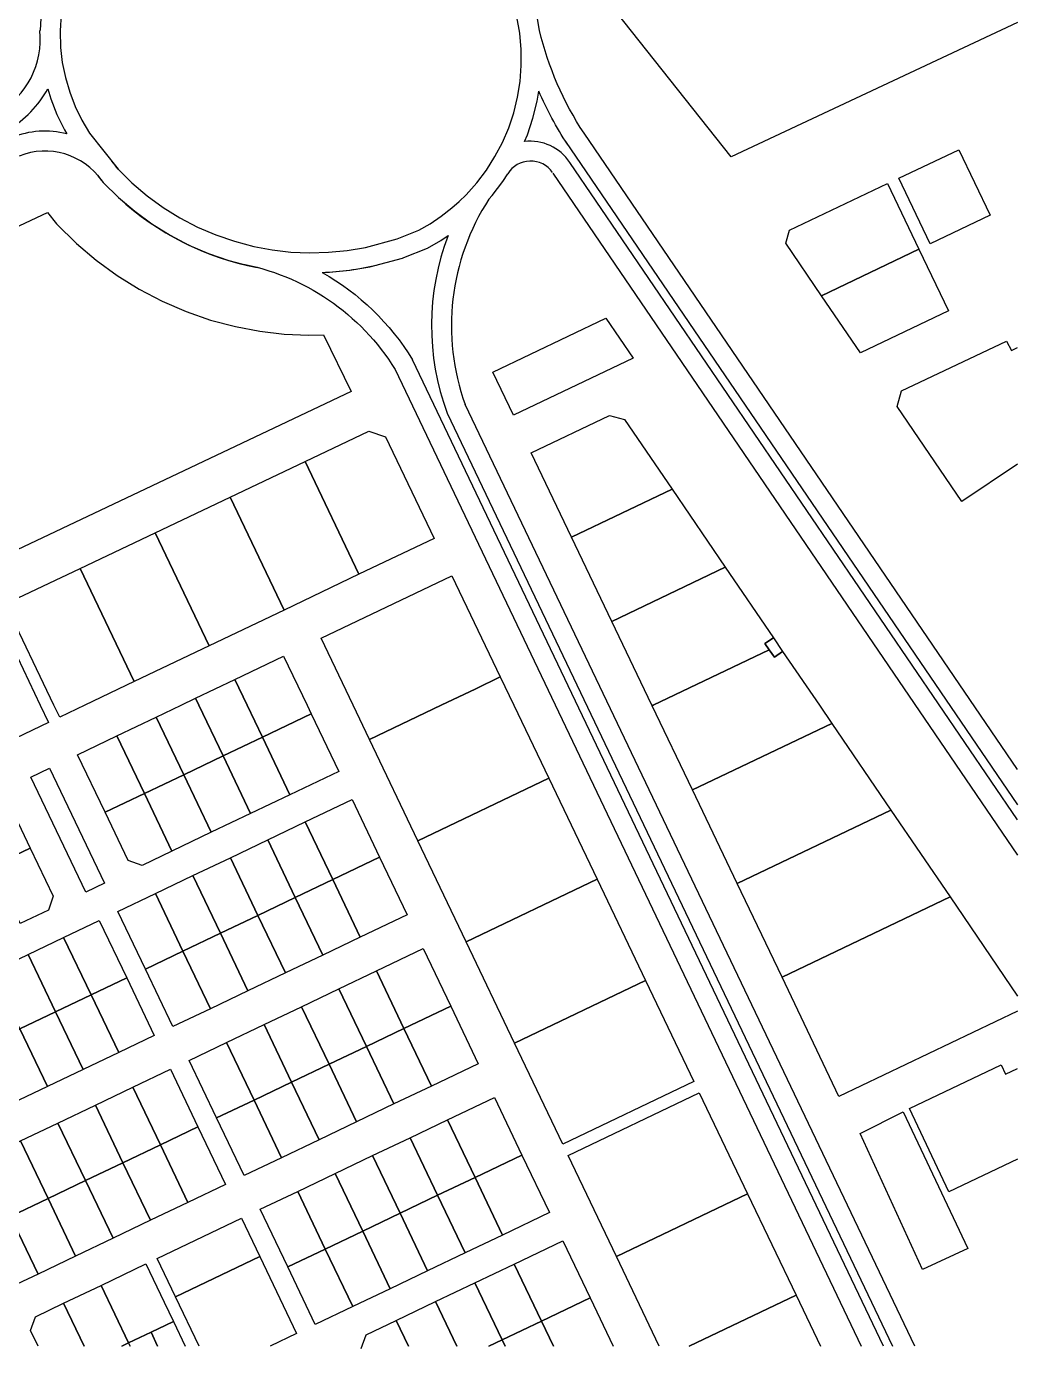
# Model space of a CAD drawing. Header units: metres. Extents: x 678805 to 1359287, y 2747329 to 5497370.
# Drawn here: x 680335 to 680813, y 2747680 to 2748317 of the extents above; entities that cross this region are included whole.
import ezdxf

# ---------------------------------------------------------------- set-up
doc = ezdxf.new("R2010")
doc.units = ezdxf.units.M
for name, color, linetype in [('00_XREF_TWQ_URBAN CONTEXT', 7, 'Continuous'), ('XREF_MON_EIT SUPPORT$0$L-Límite Acera', 9, 'Continuous'), ('XREF_MON_EIT SUPPORT$0$L-Límite Parcela', 5, 'Continuous'), ('XREF_MON_URBAN CONTEXT$0$Parcel', 7, 'Continuous'), ('XREF_MON_URBAN CONTEXT$0$XREF_MON_EIT SUPPORT', 7, 'Continuous')]:
    doc.layers.add(name, color=color, linetype=linetype)

# ---------------------------------------------------------------- blocks, each defined once
blk = doc.blocks.new('XREF_MON_EIT SUPPORT')
at = {"layer": 'XREF_MON_EIT SUPPORT$0$L-Límite Acera'}
for points in [[(680352.11, 2748322.82), (680351.62, 2748314.82), (680351.86, 2748306.81), (680352.73, 2748299.52), (680354.2, 2748292.31), (680356.28, 2748285.26), (680358.95, 2748278.4), (680362.18, 2748271.79), (680365.9, 2748265.58), (680379.58, 2748248.27), (680386.29, 2748241.64), (680393.56, 2748235.44), (680401.28, 2748229.81), (680409.39, 2748224.77), (680417.86, 2748220.34), (680426.63, 2748216.56), (680435.66, 2748213.45), (680444.91, 2748211.01), (680453.8, 2748209.35), (680462.79, 2748208.31), (680471.84, 2748207.92), (680480.89, 2748208.16), (680489.9, 2748209.04), (680498.77, 2748210.55), (680513.97, 2748214.59), (680524.48, 2748218.76), (680529.92, 2748221.91), (680535.28, 2748225.54), (680540.39, 2748229.55), (680543.89, 2748232.63), (680547.21, 2748235.88), (680552.38, 2748241.63), (680557.03, 2748247.76), (680561.16, 2748254.24), (680564.75, 2748261.05), (680567.78, 2748268.12), (680570.21, 2748275.42), (680572.04, 2748282.89), (680573.24, 2748290.49), (680573.83, 2748298.16), (680573.78, 2748305.85), (680573.08, 2748313.72), (680571.72, 2748321.5)], [(680357.08, 2748365.42), (680357.08, 2748365.42), (680352.68, 2748357.73), (680348.99, 2748349.64), (680346.06, 2748341.25), (680343.91, 2748332.63), (680342.55, 2748323.85), (680342.01, 2748314.97)], [(680582.6, 2748314.97), (680582.6, 2748314.97), (680581.1, 2748323.55), (680578.89, 2748331.97), (680575.97, 2748340.18)], [(680345.77, 2748286.97), (680347.19, 2748282.15), (680350.15, 2748274.55), (680353.74, 2748267.21), (680354.93, 2748265.22)], [(680575.42, 2748261.57), (680576.76, 2748264.71), (680579.44, 2748272.76), (680581.45, 2748280.99), (680582.23, 2748285.84)], [(680812.89, 2747959.03), (680604.06, 2748265.5)], [(680595.11, 2748261.58), (680812.89, 2747941.99)], [(680812.89, 2747934.88), (680597.2, 2748251.41)], [(680369.67, 2748245.32), (680372.41, 2748241.86), (680379.79, 2748234.56), (680387.61, 2748227.9), (680395.91, 2748221.85), (680404.63, 2748216.42), (680413.73, 2748211.67), (680423.16, 2748207.6), (680432.87, 2748204.25), (680442.8, 2748201.64), (680446.61, 2748200.92)], [(680558.27, 2748233.82), (680559.78, 2748235.51), (680564.91, 2748242.27), (680567.3, 2748246.01)], [(680589.08, 2748246.28), (680812.89, 2747917.83)], [(680748.26, 2747681.33), (680521.42, 2748156.43)], [(680513.05, 2748151.67), (680737.62, 2747681.33)], [(680538.14, 2748130.7), (680752.69, 2747681.33)], [(680763.33, 2747681.33), (680546.8, 2748134.84)]]:
    blk.add_lwpolyline(points, dxfattribs=at)
for points in [[(680604.06, 2748265.5, -0.086676), (680582.6, 2748314.97, 3.602018)], [(680596.04, 2748260.22, -0.043843), (680582.23, 2748285.84, -0.043843)], [(680379.79, 2748234.56, 0.139158), (680446.61, 2748200.85, 0.139158)], [(680477.94, 2748198.48), (680481.49, 2748198.57), (680491.17, 2748199.52), (680500.82, 2748201.16), (680516.66, 2748205.37, 0.029398), (680517.3, 2748205.59), (680528.69, 2748210.1), (680535.02, 2748213.78), (680538.57, 2748216.18)], [(680437.89, 2748202.83, -0.214127), (680513.05, 2748151.67, 5.530879)], [(680477.93, 2748198.47, 0.048244), (680504.08, 2748202.03)], [(680477.93, 2748198.47, -0.127267), (680521.42, 2748156.43)]]:
    blk.add_lwpolyline(points, format="xyb", dxfattribs=at)
for centre, radius, start, end in [((680301.72, 2748310.63), 40.4, 299.77559, 6.17061), ((680301.72, 2748310.63), 50, 299.81275, 331.76196), ((680344.38, 2748223.49), 43.04, 75.81956, 111.82157), ((680344.38, 2748223.49), 33.41, 35.15883, 111.82157), ((680577.96, 2748238.59), 23.12, 33.67964, 96.31979), ((680344.38, 2748223.49), 43.04, 35.15883, 41.47176), ((680578.27, 2748239.21), 12.91, 34.61104, 148.19322), ((680652.1, 2748172.79), 111.93, 146.96063, 199.82318), ((680651.91, 2748172.87), 121.33, 159.08604, 200.336)]:
    blk.add_arc(centre, radius, start, end, dxfattribs=at)
at = {"layer": 'XREF_MON_EIT SUPPORT$0$L-Límite Parcela'}
for p, q in [((680478.53, 2748168.48), (680491.89, 2748141.05)), ((680491.89, 2748141.05), (679764.4, 2747796.98))]:
    blk.add_line(p, q, dxfattribs=at)
for points in [[(679764.4, 2747796.98), (679702.61, 2747925.24), (680345.63, 2748227.37)], [(680345.63, 2748227.37), (680350.01, 2748221.82), (680359.49, 2748212.44), (680369.02, 2748204.33), (680379.12, 2748196.96), (680389.75, 2748190.35), (680400.83, 2748184.56), (680412.32, 2748179.61), (680424.14, 2748175.53), (680436.21, 2748172.35), (680447.89, 2748170.16), (680459.67, 2748168.81), (680471.51, 2748168.29), (680478.53, 2748168.48)]]:
    blk.add_lwpolyline(points, dxfattribs=at)
blk = doc.blocks.new('XREF_MON_URBAN CONTEXT')
at = {"layer": 'XREF_MON_URBAN CONTEXT$0$Parcel'}
for points in [[(680812.89, 2748318.93), (680675, 2748254.14), (680601.14, 2748347.42), (680812.89, 2748446.91)], [(680812.89, 2748106.18), (680786.04, 2748088.19), (680754.93, 2748133.83), (680756.97, 2748141.38), (680807.59, 2748165.41), (680809.95, 2748160.86), (680812.89, 2748162.39)], [(680812.89, 2747842.72), (680726.86, 2747801.64), (680699.42, 2747859), (680780.37, 2747897.66), (680812.89, 2747849.95)], [(680812.89, 2747771.4), (680779.84, 2747755.62), (680760.87, 2747795.72), (680804.94, 2747816.76), (680807.1, 2747812.25), (680812.89, 2747815.01)], [(680640.25, 2747681.33), (680619.65, 2747724.46), (680682.85, 2747754.65), (680706.16, 2747705.94), (680654.64, 2747681.33)], [(680418.6, 2747681.33), (680407.28, 2747705.03), (680447.88, 2747724.43), (680465.56, 2747687.43), (680452.78, 2747681.33)], [(680363.19, 2747681.33), (680353.33, 2747701.98), (680371.37, 2747710.6), (680384.63, 2747682.86), (680381.44, 2747681.33)], [(680542.72, 2747681.33), (680532.48, 2747702.78), (680551.43, 2747711.83), (680564.54, 2747684.38), (680558.15, 2747681.33)], [(680341.03, 2747681.33), (680337.44, 2747688.85), (680339.79, 2747695.52), (680353.33, 2747701.98), (680363.19, 2747681.33)], [(680519.45, 2747681.33), (680513.53, 2747693.72), (680532.48, 2747702.78), (680542.72, 2747681.33)], [(680589.27, 2747681.33), (680583.49, 2747693.43), (680606.95, 2747704.64), (680618.08, 2747681.33)], [(680654.64, 2747681.33), (680706.16, 2747705.94), (680717.93, 2747681.33)], [(680398.65, 2747681.33), (680395.46, 2747688.03), (680402.67, 2747691.48), (680406.28, 2747693.2), (680411.95, 2747681.33)], [(680496.74, 2747680.16), (680499.09, 2747686.83), (680513.53, 2747693.72), (680519.45, 2747681.33)], [(680566, 2747681.33), (680564.54, 2747684.38), (680583.49, 2747693.43), (680589.27, 2747681.33)], [(680381.44, 2747681.33), (680384.63, 2747682.86), (680385.36, 2747681.33)], [(680385.36, 2747681.33), (680384.63, 2747682.86), (680395.46, 2747688.03), (680398.65, 2747681.33)], [(680558.15, 2747681.33), (680564.54, 2747684.38), (680566, 2747681.33)]]:
    blk.add_lwpolyline(points, dxfattribs=at)
for points in [[(680799.66, 2748226.06), (680770.78, 2748212.26), (680755.7, 2748243.83), (680784.6, 2748257.58), (680799.66, 2748226.06)], [(680765.37, 2748209.68), (680718.5, 2748187.28), (680701.32, 2748212.49), (680703.01, 2748218.77), (680750.28, 2748241.25), (680765.37, 2748209.68)], [(680718.5, 2748187.28), (680765.37, 2748209.68), (680779.6, 2748179.9), (680737.31, 2748159.69), (680718.5, 2748187.28)], [(680627.67, 2748157.19), (680570, 2748129.65), (680560.06, 2748150.46), (680614.58, 2748176.4), (680627.67, 2748157.19)], [(680646.45, 2748094.13), (680598.01, 2748070.99), (680578.59, 2748111.58), (680616.3, 2748129.59), (680623.62, 2748127.62), (680646.45, 2748094.13)], [(680495.64, 2748053.1), (680469.67, 2748107.47), (680500.4, 2748122.09), (680508.41, 2748119.25), (680531.79, 2748070.37), (680495.64, 2748053.1)], [(680495.64, 2748053.1), (680459.54, 2748035.86), (680433.55, 2748090.29), (680469.67, 2748107.47), (680495.64, 2748053.1)], [(680672.09, 2748056.51), (680617.43, 2748030.4), (680598.01, 2748070.99), (680646.45, 2748094.13), (680672.09, 2748056.51)], [(680459.54, 2748035.86), (680423.45, 2748018.62), (680397.42, 2748073.11), (680433.55, 2748090.29), (680459.54, 2748035.86)], [(680423.45, 2748018.62), (680387.35, 2748001.38), (680361.3, 2748055.92), (680397.42, 2748073.11), (680423.45, 2748018.62)], [(680387.35, 2748001.38), (680363.6, 2747990.03), (680351.49, 2747984.25), (680348.72, 2747990.03), (680325.4, 2748038.85), (680361.3, 2748055.92), (680387.35, 2748001.38)], [(680563.73, 2748003.62), (680551.89, 2747997.97), (680535.29, 2747990.03), (680500.69, 2747973.51), (680492.8, 2747990.03), (680477.41, 2748022.24), (680540.42, 2748052.33), (680563.73, 2748003.62)], [(680695.26, 2748022.52), (680691.21, 2748019.72), (680693.26, 2748016.75), (680637.34, 2747990.03), (680636.85, 2747989.8), (680636.74, 2747990.03), (680617.43, 2748030.4), (680672.09, 2748056.51), (680695.26, 2748022.52)], [(680346.07, 2747981.66), (680302.76, 2747960.97), (680288.88, 2747990.03), (680276.64, 2748015.65), (680319.99, 2748036.27), (680342.07, 2747990.03), (680346.07, 2747981.66)], [(680699.73, 2748015.96), (680695.76, 2748013.13), (680693.26, 2748016.75), (680691.21, 2748019.72), (680695.26, 2748022.52), (680699.73, 2748015.96)], [(680699.73, 2748015.96), (680717.4, 2747990.03), (680723.38, 2747981.26), (680656.27, 2747949.21), (680636.85, 2747989.8), (680637.34, 2747990.03), (680693.26, 2748016.75), (680695.76, 2748013.13), (680699.73, 2748015.96)], [(680472.62, 2747985.87), (680449.16, 2747974.66), (680441.81, 2747990.03), (680435.9, 2748002.41), (680459.36, 2748013.61), (680470.63, 2747990.03), (680472.62, 2747985.87)], [(680449.16, 2747974.66), (680430.21, 2747965.61), (680418.54, 2747990.03), (680416.95, 2747993.35), (680435.9, 2748002.41), (680441.81, 2747990.03), (680449.16, 2747974.66)], [(680587.04, 2747954.91), (680523.96, 2747924.78), (680500.69, 2747973.51), (680535.29, 2747990.03), (680551.89, 2747997.97), (680563.73, 2748003.62), (680570.23, 2747990.03), (680587.04, 2747954.91)], [(680430.21, 2747965.61), (680411.26, 2747956.56), (680398, 2747984.3), (680410, 2747990.03), (680416.95, 2747993.35), (680418.54, 2747990.03), (680430.21, 2747965.61)], [(680411.26, 2747956.56), (680392.31, 2747947.51), (680379.05, 2747975.25), (680398, 2747984.3), (680411.26, 2747956.56)], [(680462.41, 2747946.91), (680449.16, 2747974.66), (680472.62, 2747985.87), (680485.87, 2747958.12), (680462.41, 2747946.91)], [(680751.87, 2747939.46), (680677.85, 2747904.1), (680656.27, 2747949.21), (680723.38, 2747981.26), (680751.87, 2747939.46)], [(680392.31, 2747947.51), (680373.36, 2747938.45), (680360.11, 2747966.2), (680379.05, 2747975.25), (680392.31, 2747947.51)], [(680462.41, 2747946.91), (680443.46, 2747937.86), (680430.21, 2747965.61), (680449.16, 2747974.66), (680462.41, 2747946.91)], [(680443.46, 2747937.86), (680424.51, 2747928.81), (680411.26, 2747956.56), (680430.21, 2747965.61), (680443.46, 2747937.86)], [(680373.08, 2747904.24), (680364.05, 2747899.93), (680337.55, 2747955.43), (680346.57, 2747959.74), (680373.08, 2747904.24)], [(680424.51, 2747928.81), (680405.56, 2747919.76), (680392.31, 2747947.51), (680411.26, 2747956.56), (680424.51, 2747928.81)], [(680610.34, 2747906.2), (680547.24, 2747876.06), (680523.96, 2747924.78), (680587.04, 2747954.91), (680610.34, 2747906.2)], [(680337.27, 2747921.21), (680319.22, 2747912.59), (680305.96, 2747940.34), (680324.01, 2747948.96), (680337.27, 2747921.21)], [(680405.56, 2747919.76), (680391.12, 2747912.86), (680384.46, 2747915.22), (680373.36, 2747938.45), (680392.31, 2747947.51), (680405.56, 2747919.76)], [(680505.59, 2747916.84), (680483.03, 2747906.06), (680469.78, 2747933.81), (680492.34, 2747944.58), (680505.59, 2747916.84)], [(680780.37, 2747897.66), (680699.42, 2747859), (680677.85, 2747904.1), (680751.87, 2747939.46), (680780.37, 2747897.66)], [(680483.03, 2747906.06), (680464.98, 2747897.44), (680451.73, 2747925.19), (680469.78, 2747933.81), (680483.03, 2747906.06)], [(680464.98, 2747897.44), (680446.94, 2747888.82), (680433.68, 2747916.57), (680451.73, 2747925.19), (680464.98, 2747897.44)], [(680332.47, 2747884.85), (680319.22, 2747912.59), (680337.27, 2747921.21), (680348.36, 2747897.98), (680346.01, 2747891.31), (680332.47, 2747884.85)], [(680446.94, 2747888.82), (680428.89, 2747880.2), (680415.64, 2747907.95), (680433.68, 2747916.57), (680446.94, 2747888.82)], [(680496.28, 2747878.31), (680483.03, 2747906.06), (680505.59, 2747916.84), (680518.84, 2747889.09), (680496.28, 2747878.31)], [(680428.89, 2747880.2), (680410.84, 2747871.58), (680397.59, 2747899.33), (680415.64, 2747907.95), (680428.89, 2747880.2)], [(680496.28, 2747878.31), (680478.24, 2747869.69), (680464.98, 2747897.44), (680483.03, 2747906.06), (680496.28, 2747878.31)], [(680633.65, 2747857.49), (680570.51, 2747827.33), (680547.24, 2747876.06), (680610.34, 2747906.2), (680633.65, 2747857.49)], [(680410.84, 2747871.58), (680392.8, 2747862.96), (680379.54, 2747890.71), (680397.59, 2747899.33), (680410.84, 2747871.58)], [(680478.24, 2747869.69), (680460.19, 2747861.07), (680446.94, 2747888.82), (680464.98, 2747897.44), (680478.24, 2747869.69)], [(680460.19, 2747861.07), (680442.14, 2747852.45), (680428.89, 2747880.2), (680446.94, 2747888.82), (680460.19, 2747861.07)], [(680383.77, 2747858.65), (680366.63, 2747850.46), (680353.37, 2747878.21), (680370.52, 2747886.4), (680383.77, 2747858.65)], [(680442.14, 2747852.45), (680424.1, 2747843.83), (680410.84, 2747871.58), (680428.89, 2747880.2), (680442.14, 2747852.45)], [(680366.63, 2747850.46), (680349.48, 2747842.27), (680336.23, 2747870.02), (680353.37, 2747878.21), (680366.63, 2747850.46)], [(680349.48, 2747842.27), (680332.34, 2747834.08), (680319.09, 2747861.83), (680336.23, 2747870.02), (680349.48, 2747842.27)], [(680424.1, 2747843.83), (680406.05, 2747835.21), (680392.8, 2747862.96), (680410.84, 2747871.58), (680424.1, 2747843.83)], [(680539.86, 2747845.1), (680517.3, 2747834.33), (680504.04, 2747862.07), (680526.61, 2747872.85), (680539.86, 2747845.1)], [(680517.3, 2747834.33), (680499.25, 2747825.71), (680486, 2747853.45), (680504.04, 2747862.07), (680517.3, 2747834.33)], [(680379.88, 2747822.71), (680366.63, 2747850.46), (680383.77, 2747858.65), (680397.03, 2747830.9), (680379.88, 2747822.71)], [(680570.51, 2747827.33), (680633.65, 2747857.49), (680656.96, 2747808.77), (680593.79, 2747778.6), (680570.51, 2747827.33)], [(680379.88, 2747822.71), (680362.74, 2747814.52), (680349.48, 2747842.27), (680366.63, 2747850.46), (680379.88, 2747822.71)], [(680499.25, 2747825.71), (680481.2, 2747817.08), (680467.95, 2747844.83), (680486, 2747853.45), (680499.25, 2747825.71)], [(680362.74, 2747814.52), (680345.59, 2747806.33), (680332.34, 2747834.08), (680349.48, 2747842.27), (680362.74, 2747814.52)], [(680481.2, 2747817.08), (680463.16, 2747808.46), (680449.9, 2747836.21), (680467.95, 2747844.83), (680481.2, 2747817.08)], [(680530.55, 2747806.58), (680517.3, 2747834.33), (680539.86, 2747845.1), (680553.11, 2747817.36), (680530.55, 2747806.58)], [(680463.16, 2747808.46), (680445.11, 2747799.84), (680431.85, 2747827.59), (680449.9, 2747836.21), (680463.16, 2747808.46)], [(680345.59, 2747806.33), (680328.45, 2747798.14), (680315.19, 2747825.89), (680332.34, 2747834.08), (680345.59, 2747806.33)], [(680530.55, 2747806.58), (680512.5, 2747797.96), (680499.25, 2747825.71), (680517.3, 2747834.33), (680530.55, 2747806.58)], [(680445.11, 2747799.84), (680427.06, 2747791.22), (680413.81, 2747818.97), (680431.85, 2747827.59), (680445.11, 2747799.84)], [(680512.5, 2747797.96), (680494.46, 2747789.34), (680481.2, 2747817.08), (680499.25, 2747825.71), (680512.5, 2747797.96)], [(680494.46, 2747789.34), (680476.41, 2747780.72), (680463.16, 2747808.46), (680481.2, 2747817.08), (680494.46, 2747789.34)], [(680418.04, 2747786.91), (680399.99, 2747778.29), (680386.74, 2747806.04), (680404.78, 2747814.66), (680418.04, 2747786.91)], [(680399.99, 2747778.29), (680381.95, 2747769.67), (680368.69, 2747797.42), (680386.74, 2747806.04), (680399.99, 2747778.29)], [(680476.41, 2747780.72), (680458.36, 2747772.1), (680445.11, 2747799.84), (680463.16, 2747808.46), (680476.41, 2747780.72)], [(680381.95, 2747769.67), (680363.9, 2747761.05), (680350.64, 2747788.8), (680368.69, 2747797.42), (680381.95, 2747769.67)], [(680458.36, 2747772.1), (680440.32, 2747763.48), (680427.06, 2747791.22), (680445.11, 2747799.84), (680458.36, 2747772.1)], [(680574.12, 2747773.37), (680551.56, 2747762.59), (680538.31, 2747790.34), (680560.87, 2747801.11), (680574.12, 2747773.37)], [(680682.85, 2747754.65), (680619.65, 2747724.46), (680596.38, 2747773.19), (680659.55, 2747803.36), (680682.85, 2747754.65)], [(680788.97, 2747728.43), (680767.09, 2747718.18), (680737.05, 2747783.78), (680757.86, 2747794.21), (680788.97, 2747728.43)], [(680363.9, 2747761.05), (680345.85, 2747752.43), (680332.6, 2747780.18), (680350.64, 2747788.8), (680363.9, 2747761.05)], [(680413.24, 2747750.55), (680399.99, 2747778.29), (680418.04, 2747786.91), (680431.29, 2747759.17), (680413.24, 2747750.55)], [(680551.56, 2747762.59), (680533.51, 2747753.97), (680520.26, 2747781.72), (680538.31, 2747790.34), (680551.56, 2747762.59)], [(680345.85, 2747752.43), (680327.8, 2747743.81), (680314.55, 2747771.56), (680332.6, 2747780.18), (680345.85, 2747752.43)], [(680413.24, 2747750.55), (680395.2, 2747741.93), (680381.95, 2747769.67), (680399.99, 2747778.29), (680413.24, 2747750.55)], [(680533.51, 2747753.97), (680515.47, 2747745.35), (680502.21, 2747773.1), (680520.26, 2747781.72), (680533.51, 2747753.97)], [(680515.47, 2747745.35), (680497.42, 2747736.73), (680484.17, 2747764.48), (680502.21, 2747773.1), (680515.47, 2747745.35)], [(680564.81, 2747734.84), (680551.56, 2747762.59), (680574.12, 2747773.37), (680587.37, 2747745.62), (680564.81, 2747734.84)], [(680395.2, 2747741.93), (680377.15, 2747733.3), (680363.9, 2747761.05), (680381.95, 2747769.67), (680395.2, 2747741.93)], [(680377.15, 2747733.3), (680359.1, 2747724.68), (680345.85, 2747752.43), (680363.9, 2747761.05), (680377.15, 2747733.3)], [(680497.42, 2747736.73), (680479.37, 2747728.11), (680466.12, 2747755.86), (680484.17, 2747764.48), (680497.42, 2747736.73)], [(680564.81, 2747734.84), (680546.77, 2747726.22), (680533.51, 2747753.97), (680551.56, 2747762.59), (680564.81, 2747734.84)], [(680479.37, 2747728.11), (680461.33, 2747719.49), (680448.07, 2747747.24), (680466.12, 2747755.86), (680479.37, 2747728.11)], [(680546.77, 2747726.22), (680528.72, 2747717.6), (680515.47, 2747745.35), (680533.51, 2747753.97), (680546.77, 2747726.22)], [(680359.1, 2747724.68), (680341.06, 2747716.06), (680327.8, 2747743.81), (680345.85, 2747752.43), (680359.1, 2747724.68)], [(680341.06, 2747716.06), (680323.01, 2747707.44), (680309.76, 2747735.19), (680327.8, 2747743.81), (680341.06, 2747716.06)], [(680447.88, 2747724.43), (680407.28, 2747705.03), (680398.44, 2747723.53), (680439.05, 2747742.93), (680447.88, 2747724.43)], [(680528.72, 2747717.6), (680510.67, 2747708.98), (680497.42, 2747736.73), (680515.47, 2747745.35), (680528.72, 2747717.6)], [(680510.67, 2747708.98), (680492.63, 2747700.36), (680479.37, 2747728.11), (680497.42, 2747736.73), (680510.67, 2747708.98)], [(680492.63, 2747700.36), (680474.58, 2747691.74), (680461.33, 2747719.49), (680479.37, 2747728.11), (680492.63, 2747700.36)], [(680606.95, 2747704.64), (680583.49, 2747693.43), (680570.38, 2747720.88), (680593.84, 2747732.08), (680606.95, 2747704.64)], [(680406.28, 2747693.2), (680402.67, 2747691.48), (680395.46, 2747688.03), (680384.63, 2747682.86), (680371.37, 2747710.6), (680393.03, 2747720.95), (680401.87, 2747702.45), (680406.28, 2747693.2)], [(680583.49, 2747693.43), (680564.54, 2747684.38), (680551.43, 2747711.83), (680570.38, 2747720.88), (680583.49, 2747693.43)]]:
    blk.add_lwpolyline(points, close=True, dxfattribs=at)
at = {"layer": 'XREF_MON_URBAN CONTEXT$0$XREF_MON_EIT SUPPORT'}
blk.add_blockref('XREF_MON_EIT SUPPORT', (0, 0), dxfattribs=at)

msp = doc.modelspace()

# ---------------------------------------------------------------- block references
at = {"layer": '00_XREF_TWQ_URBAN CONTEXT'}
msp.add_blockref('XREF_MON_URBAN CONTEXT', (0, 0), dxfattribs=at)

doc.saveas('drawing.dxf')
